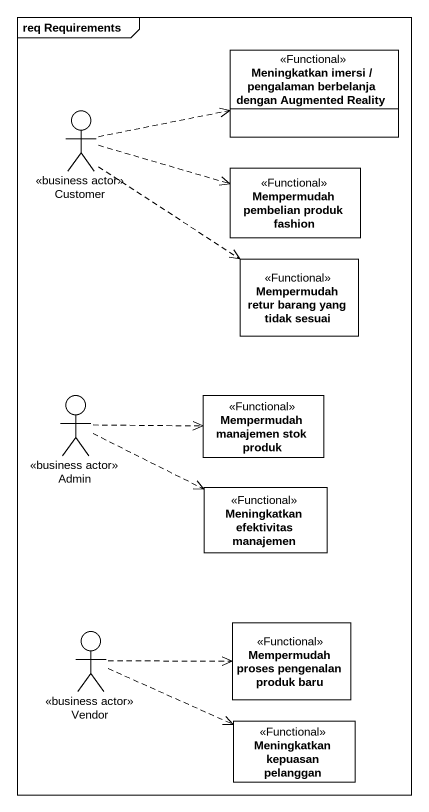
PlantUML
@startuml
mainframe req Requirements
allowmixing
hide circle
hide empty members
class "Meningkatkan imersi / pengalaman berbelanja dengan Augmented Reality" as Meningkatkan_imersi <<Functional>>
actor Customer <<business actor>>
class "Mempermudah pembelian produk fashion" as Mempermudah_pembelian <<Functional>>
class "Mempermudah retur barang yang tidak sesuai" as Mempermudah_retur_barang <<Functional>>
actor Admin <<business actor>>
class "Mempermudah manajemen stok produk" as Mempermudah_manajemen_stok <<Functional>>
class "Meningkatkan efektivitas manajemen" as Meningkatkan_efektivitas <<Functional>>
actor Vendor <<business actor>>
class "Mempermudah proses pengenalan produk baru" as Mempermudah_proses <<Functional>>
class "Meningkatkan kepuasan pelanggan" as Meningkatkan_kepuasan <<Functional>>
Customer .right.> Meningkatkan_imersi
Customer .right.> Mempermudah_pembelian
Customer ..> Mempermudah_retur_barang
Admin .right.> Mempermudah_manajemen_stok
Admin .right.> Meningkatkan_efektivitas
Vendor .right.> Mempermudah_proses
Vendor .right.> Meningkatkan_kepuasan
@enduml
